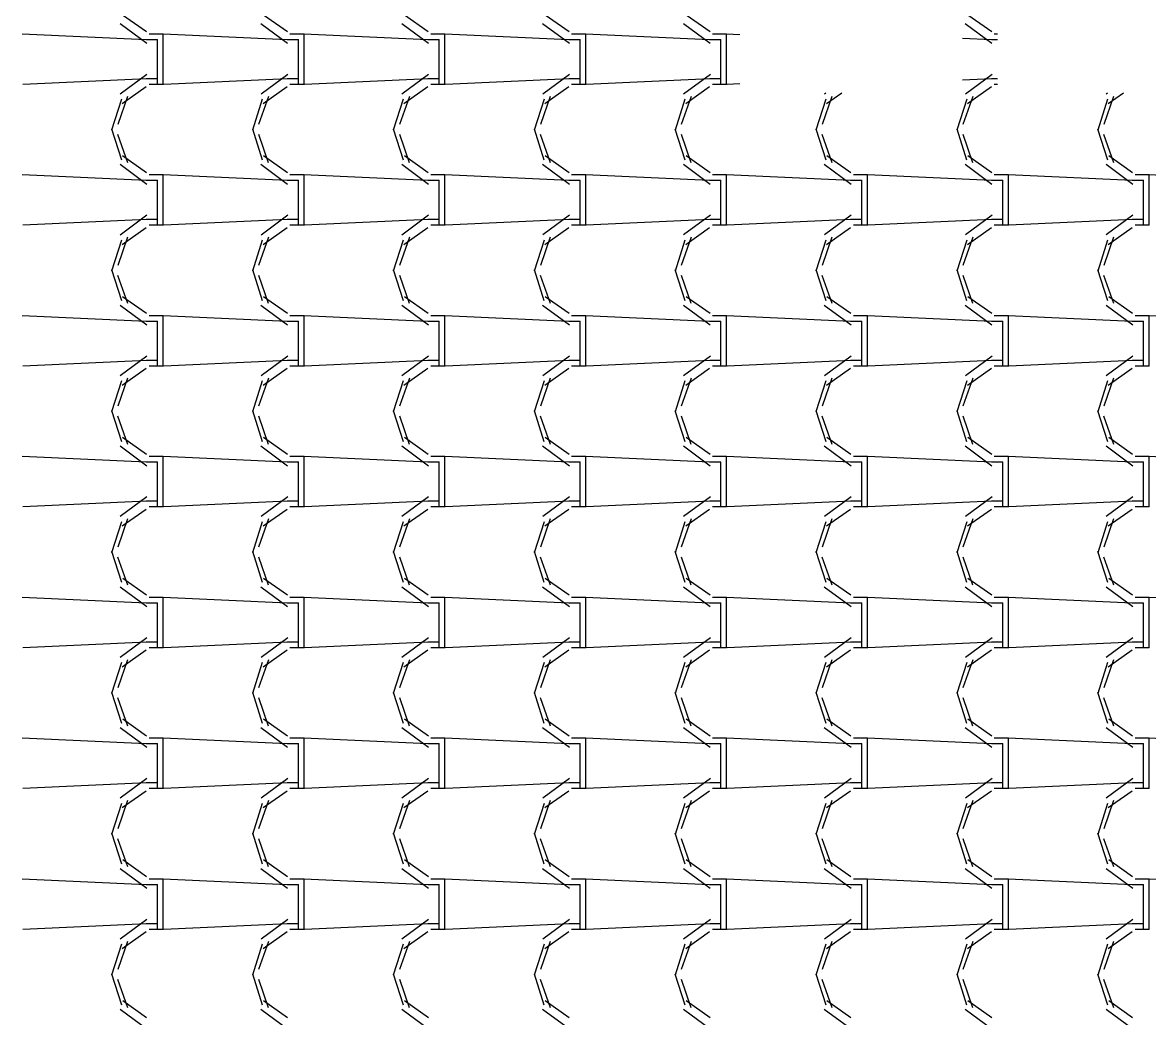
# Model space of a CAD drawing. Header units: millimetres. Extents: x -336 to -33, y -135 to 770.
# Drawn here: x -173.451 to -171.051, y 727.791 to 729.912 of the extents above; entities that cross this region are included whole.
import ezdxf

# ---------------------------------------------------------------- set-up
doc = ezdxf.new("R2010")
doc.units = ezdxf.units.MM
doc.header["$LTSCALE"] = 50
doc.header["$MEASUREMENT"] = 0
doc.layers.add('-HIDRO', color=8, linetype='CONTINUOUS')

msp = doc.modelspace()

# ---------------------------------------------------------------- linework, layer by layer
at = {"layer": '-HIDRO', "linetype": 'Continuous'}
for p, q in [((-173.238, 729.9291), (-173.187, 729.8931)), ((-172.938, 729.9291), (-172.887, 729.8931)), ((-172.638, 729.9291), (-172.587, 729.8931)), ((-172.338, 729.9291), (-172.287, 729.8931)), ((-172.038, 729.9291), (-171.987, 729.8931)), ((-171.438, 729.9291), (-171.387, 729.8931)), ((-173.2436, 729.9104), (-173.1866, 729.8684)), ((-172.9436, 729.9104), (-172.8866, 729.8684)), ((-172.6436, 729.9104), (-172.5866, 729.8684)), ((-172.3436, 729.9104), (-172.2866, 729.8684)), ((-172.0436, 729.9104), (-171.9866, 729.8684)), ((-171.4436, 729.9104), (-171.3866, 729.8684)), ((-173.1879, 729.8757), (-173.4519, 729.8877)), ((-173.1877, 729.8765), (-173.1637, 729.8765)), ((-173.1817, 729.8885), (-173.1517, 729.8885)), ((-173.1637, 729.7925), (-173.1637, 729.8765)), ((-172.8879, 729.8757), (-173.1519, 729.8877)), ((-173.1517, 729.7925), (-173.1517, 729.8885)), ((-172.8877, 729.8765), (-172.8637, 729.8765)), ((-172.8817, 729.8885), (-172.8517, 729.8885)), ((-172.8637, 729.7925), (-172.8637, 729.8765)), ((-172.5879, 729.8757), (-172.8519, 729.8877)), ((-172.8517, 729.7925), (-172.8517, 729.8885)), ((-172.5877, 729.8765), (-172.5637, 729.8765)), ((-172.5817, 729.8885), (-172.5517, 729.8885)), ((-172.5637, 729.7925), (-172.5637, 729.8765)), ((-172.2879, 729.8757), (-172.5519, 729.8877)), ((-172.5517, 729.7925), (-172.5517, 729.8885)), ((-172.2877, 729.8765), (-172.2637, 729.8765)), ((-172.2817, 729.8885), (-172.2517, 729.8885)), ((-172.2637, 729.7925), (-172.2637, 729.8765)), ((-171.9879, 729.8757), (-172.2519, 729.8877)), ((-172.2517, 729.7925), (-172.2517, 729.8885)), ((-171.9877, 729.8765), (-171.9637, 729.8765)), ((-171.9817, 729.8885), (-171.9517, 729.8885)), ((-171.9637, 729.7925), (-171.9637, 729.8765)), ((-171.9236, 729.8865), (-171.9519, 729.8877)), ((-171.9517, 729.7925), (-171.9517, 729.8885)), ((-171.3879, 729.8757), (-171.449, 729.8785)), ((-171.3877, 729.8765), (-171.3746, 729.8765)), ((-171.3817, 729.8885), (-171.3746, 729.8885)), ((-173.1863, 729.8018), (-173.2433, 729.7598)), ((-172.8863, 729.8018), (-172.9433, 729.7598)), ((-172.5863, 729.8018), (-172.6433, 729.7598)), ((-172.2863, 729.8018), (-172.3433, 729.7598)), ((-171.9863, 729.8019), (-172.0433, 729.7599)), ((-171.3863, 729.8019), (-171.4433, 729.7599)), ((-173.1866, 729.7925), (-173.4506, 729.7805)), ((-173.1878, 729.7752), (-173.2388, 729.7392)), ((-173.1637, 729.7925), (-173.1877, 729.7925)), ((-173.1517, 729.7805), (-173.1817, 729.7805)), ((-173.1637, 729.7805), (-173.1637, 729.7925)), ((-173.1517, 729.7805), (-173.1517, 729.7925)), ((-172.8866, 729.7925), (-173.1506, 729.7805)), ((-172.8878, 729.7752), (-172.9388, 729.7392)), ((-172.8637, 729.7925), (-172.8877, 729.7925)), ((-172.8517, 729.7805), (-172.8817, 729.7805)), ((-172.8637, 729.7805), (-172.8637, 729.7925)), ((-172.8517, 729.7805), (-172.8517, 729.7925)), ((-172.5866, 729.7925), (-172.8506, 729.7805)), ((-172.5878, 729.7752), (-172.6388, 729.7392)), ((-172.5637, 729.7925), (-172.5877, 729.7925)), ((-172.5517, 729.7805), (-172.5817, 729.7805)), ((-172.5637, 729.7805), (-172.5637, 729.7925)), ((-172.5517, 729.7805), (-172.5517, 729.7925)), ((-172.2866, 729.7925), (-172.5506, 729.7805)), ((-172.2878, 729.7752), (-172.3388, 729.7392)), ((-172.2637, 729.7925), (-172.2877, 729.7925)), ((-172.2517, 729.7805), (-172.2817, 729.7805)), ((-172.2637, 729.7805), (-172.2637, 729.7925)), ((-172.2517, 729.7805), (-172.2517, 729.7925)), ((-171.9866, 729.7925), (-172.2506, 729.7805)), ((-171.9878, 729.7752), (-172.0388, 729.7392)), ((-171.9637, 729.7925), (-171.9877, 729.7925)), ((-171.9517, 729.7805), (-171.9817, 729.7805)), ((-171.9637, 729.7805), (-171.9637, 729.7925)), ((-171.9517, 729.7805), (-171.9517, 729.7925)), ((-171.9236, 729.7817), (-171.9506, 729.7805)), ((-171.3866, 729.7925), (-171.449, 729.7896)), ((-171.3878, 729.7752), (-171.4388, 729.7392)), ((-171.3746, 729.7925), (-171.3877, 729.7925)), ((-171.3746, 729.7805), (-171.3817, 729.7805)), ((-173.2405, 729.7489), (-173.2615, 729.6829)), ((-173.2274, 729.7549), (-173.2484, 729.6949)), ((-172.9405, 729.7489), (-172.9615, 729.6829)), ((-172.9274, 729.7549), (-172.9484, 729.6949)), ((-172.6405, 729.7489), (-172.6615, 729.6829)), ((-172.6274, 729.7549), (-172.6484, 729.6949)), ((-172.3405, 729.7489), (-172.3615, 729.6829)), ((-172.3274, 729.7549), (-172.3484, 729.6949)), ((-172.0405, 729.7489), (-172.0615, 729.6829)), ((-172.0274, 729.7549), (-172.0484, 729.6949)), ((-171.7405, 729.7489), (-171.7615, 729.6829)), ((-171.7274, 729.7549), (-171.7484, 729.6949)), ((-171.7402, 729.7621), (-171.7433, 729.7599)), ((-171.7063, 729.7621), (-171.7388, 729.7392)), ((-171.4404, 729.7489), (-171.4614, 729.6829)), ((-171.4274, 729.7549), (-171.4484, 729.6949)), ((-171.1404, 729.7489), (-171.1614, 729.6829)), ((-171.1274, 729.7549), (-171.1484, 729.6949)), ((-171.1404, 729.762), (-171.1433, 729.7599)), ((-171.1065, 729.762), (-171.1388, 729.7392)), ((-173.2617, 729.6861), (-173.2407, 729.6201)), ((-173.2487, 729.6745), (-173.2277, 729.6145)), ((-172.9617, 729.6861), (-172.9407, 729.6201)), ((-172.9487, 729.6745), (-172.9277, 729.6145)), ((-172.6617, 729.6861), (-172.6407, 729.6201)), ((-172.6487, 729.6745), (-172.6277, 729.6145)), ((-172.3617, 729.6861), (-172.3407, 729.6201)), ((-172.3487, 729.6745), (-172.3277, 729.6145)), ((-172.0617, 729.6861), (-172.0407, 729.6201)), ((-172.0487, 729.6745), (-172.0277, 729.6145)), ((-171.7617, 729.6861), (-171.7407, 729.6201)), ((-171.7487, 729.6745), (-171.7277, 729.6145)), ((-171.4616, 729.6861), (-171.4406, 729.6201)), ((-171.4487, 729.6745), (-171.4277, 729.6145)), ((-171.1616, 729.6861), (-171.1406, 729.6201)), ((-171.1487, 729.6745), (-171.1277, 729.6145)), ((-173.238, 729.6291), (-173.187, 729.5931)), ((-172.938, 729.6291), (-172.887, 729.5931)), ((-172.638, 729.6291), (-172.587, 729.5931)), ((-172.338, 729.6291), (-172.287, 729.5931)), ((-172.038, 729.6291), (-171.987, 729.5931)), ((-171.738, 729.6291), (-171.687, 729.5931)), ((-171.438, 729.6291), (-171.387, 729.5931)), ((-171.138, 729.6291), (-171.087, 729.5931)), ((-173.2436, 729.6104), (-173.1866, 729.5684)), ((-172.9436, 729.6104), (-172.8866, 729.5684)), ((-172.6436, 729.6104), (-172.5866, 729.5684)), ((-172.3436, 729.6104), (-172.2866, 729.5684)), ((-172.0436, 729.6104), (-171.9866, 729.5684)), ((-171.7436, 729.6104), (-171.6866, 729.5684)), ((-171.4436, 729.6104), (-171.3866, 729.5684)), ((-171.1436, 729.6104), (-171.0866, 729.5684)), ((-173.1879, 729.5757), (-173.4519, 729.5877)), ((-173.1817, 729.5885), (-173.1517, 729.5885)), ((-172.8879, 729.5757), (-173.1519, 729.5877)), ((-173.1517, 729.4925), (-173.1517, 729.5885)), ((-172.8817, 729.5885), (-172.8517, 729.5885)), ((-172.5879, 729.5757), (-172.8519, 729.5877)), ((-172.8517, 729.4925), (-172.8517, 729.5885)), ((-172.5817, 729.5885), (-172.5517, 729.5885)), ((-172.2879, 729.5757), (-172.5519, 729.5877)), ((-172.5517, 729.4925), (-172.5517, 729.5885)), ((-172.2817, 729.5885), (-172.2517, 729.5885)), ((-171.9879, 729.5757), (-172.2519, 729.5877)), ((-172.2517, 729.4925), (-172.2517, 729.5885)), ((-171.9817, 729.5885), (-171.9517, 729.5885)), ((-171.6879, 729.5757), (-171.9519, 729.5877)), ((-171.9517, 729.4925), (-171.9517, 729.5885)), ((-171.6817, 729.5885), (-171.6517, 729.5885)), ((-171.3879, 729.5757), (-171.6519, 729.5877)), ((-171.6517, 729.4925), (-171.6517, 729.5885)), ((-171.3817, 729.5885), (-171.3517, 729.5885)), ((-171.0879, 729.5757), (-171.3519, 729.5877)), ((-171.3517, 729.4925), (-171.3517, 729.5885)), ((-171.0817, 729.5885), (-171.0517, 729.5885)), ((-170.7879, 729.5757), (-171.0519, 729.5877)), ((-171.0517, 729.4925), (-171.0517, 729.5885)), ((-173.1877, 729.5765), (-173.1637, 729.5765)), ((-173.1637, 729.4925), (-173.1637, 729.5765)), ((-172.8877, 729.5765), (-172.8637, 729.5765)), ((-172.8637, 729.4925), (-172.8637, 729.5765)), ((-172.5877, 729.5765), (-172.5637, 729.5765)), ((-172.5637, 729.4925), (-172.5637, 729.5765)), ((-172.2877, 729.5765), (-172.2637, 729.5765)), ((-172.2637, 729.4925), (-172.2637, 729.5765)), ((-171.9877, 729.5765), (-171.9637, 729.5765)), ((-171.9637, 729.4925), (-171.9637, 729.5765)), ((-171.6877, 729.5765), (-171.6637, 729.5765)), ((-171.6637, 729.4925), (-171.6637, 729.5765)), ((-171.3877, 729.5765), (-171.3637, 729.5765)), ((-171.3637, 729.4925), (-171.3637, 729.5765)), ((-171.0877, 729.5765), (-171.0637, 729.5765)), ((-171.0637, 729.4925), (-171.0637, 729.5765)), ((-173.1866, 729.4925), (-173.4506, 729.4805)), ((-173.1863, 729.5018), (-173.2433, 729.4598)), ((-173.1637, 729.4925), (-173.1877, 729.4925)), ((-173.1637, 729.4805), (-173.1637, 729.4925)), ((-173.1517, 729.4805), (-173.1517, 729.4925)), ((-172.8866, 729.4925), (-173.1506, 729.4805)), ((-172.8863, 729.5018), (-172.9433, 729.4598)), ((-172.8637, 729.4925), (-172.8877, 729.4925)), ((-172.8637, 729.4805), (-172.8637, 729.4925)), ((-172.8517, 729.4805), (-172.8517, 729.4925)), ((-172.5866, 729.4925), (-172.8506, 729.4805)), ((-172.5863, 729.5018), (-172.6433, 729.4598)), ((-172.5637, 729.4925), (-172.5877, 729.4925)), ((-172.5637, 729.4805), (-172.5637, 729.4925)), ((-172.5517, 729.4805), (-172.5517, 729.4925)), ((-172.2866, 729.4925), (-172.5506, 729.4805)), ((-172.2863, 729.5019), (-172.3433, 729.4599)), ((-172.2637, 729.4925), (-172.2877, 729.4925)), ((-172.2637, 729.4805), (-172.2637, 729.4925)), ((-172.2517, 729.4805), (-172.2517, 729.4925)), ((-171.9866, 729.4925), (-172.2506, 729.4805)), ((-171.9863, 729.5019), (-172.0433, 729.4599)), ((-171.9637, 729.4925), (-171.9877, 729.4925)), ((-171.9637, 729.4805), (-171.9637, 729.4925)), ((-171.9517, 729.4805), (-171.9517, 729.4925)), ((-171.6866, 729.4925), (-171.9506, 729.4805)), ((-171.6863, 729.5019), (-171.7433, 729.4599)), ((-171.6637, 729.4925), (-171.6877, 729.4925)), ((-171.6637, 729.4805), (-171.6637, 729.4925)), ((-171.6517, 729.4805), (-171.6517, 729.4925)), ((-171.3866, 729.4925), (-171.6506, 729.4805)), ((-171.3863, 729.5019), (-171.4433, 729.4599)), ((-171.3637, 729.4925), (-171.3877, 729.4925)), ((-171.3637, 729.4805), (-171.3637, 729.4925)), ((-171.3517, 729.4805), (-171.3517, 729.4925)), ((-171.0866, 729.4925), (-171.3506, 729.4805)), ((-171.0863, 729.5019), (-171.1433, 729.4599)), ((-171.0637, 729.4925), (-171.0877, 729.4925)), ((-171.0637, 729.4805), (-171.0637, 729.4925)), ((-171.0517, 729.4805), (-171.0517, 729.4925)), ((-173.1878, 729.4752), (-173.2388, 729.4392)), ((-173.1517, 729.4805), (-173.1817, 729.4805)), ((-172.8878, 729.4752), (-172.9388, 729.4392)), ((-172.8517, 729.4805), (-172.8817, 729.4805)), ((-172.5878, 729.4752), (-172.6388, 729.4392)), ((-172.5517, 729.4805), (-172.5817, 729.4805)), ((-172.2878, 729.4752), (-172.3388, 729.4392)), ((-172.2517, 729.4805), (-172.2817, 729.4805)), ((-171.9878, 729.4752), (-172.0388, 729.4392)), ((-171.9517, 729.4805), (-171.9817, 729.4805)), ((-171.6878, 729.4752), (-171.7388, 729.4392)), ((-171.6517, 729.4805), (-171.6817, 729.4805)), ((-171.3878, 729.4752), (-171.4388, 729.4392)), ((-171.3517, 729.4805), (-171.3817, 729.4805)), ((-171.0878, 729.4752), (-171.1388, 729.4392)), ((-171.0517, 729.4805), (-171.0817, 729.4805)), ((-173.2405, 729.4489), (-173.2615, 729.3829)), ((-173.2274, 729.4549), (-173.2484, 729.3949)), ((-172.9405, 729.4489), (-172.9615, 729.3829)), ((-172.9274, 729.4549), (-172.9484, 729.3949)), ((-172.6405, 729.4489), (-172.6615, 729.3829)), ((-172.6274, 729.4549), (-172.6484, 729.3949)), ((-172.3405, 729.4489), (-172.3615, 729.3829)), ((-172.3274, 729.4549), (-172.3484, 729.3949)), ((-172.0405, 729.4489), (-172.0615, 729.3829)), ((-172.0274, 729.4549), (-172.0484, 729.3949)), ((-171.7405, 729.4489), (-171.7615, 729.3829)), ((-171.7274, 729.4549), (-171.7484, 729.3949)), ((-171.4404, 729.4489), (-171.4614, 729.3829)), ((-171.4274, 729.4549), (-171.4484, 729.3949)), ((-171.1404, 729.4489), (-171.1614, 729.3829)), ((-171.1274, 729.4549), (-171.1484, 729.3949)), ((-173.2617, 729.3861), (-173.2407, 729.3201)), ((-172.9617, 729.3861), (-172.9407, 729.3201)), ((-172.6617, 729.3861), (-172.6407, 729.3201)), ((-172.3617, 729.3861), (-172.3407, 729.3201)), ((-172.0617, 729.3861), (-172.0407, 729.3201)), ((-171.7617, 729.3861), (-171.7407, 729.3201)), ((-171.4616, 729.3861), (-171.4406, 729.3201)), ((-171.1616, 729.3861), (-171.1406, 729.3201)), ((-173.2487, 729.3745), (-173.2277, 729.3145)), ((-172.9487, 729.3745), (-172.9277, 729.3145)), ((-172.6487, 729.3745), (-172.6277, 729.3145)), ((-172.3487, 729.3745), (-172.3277, 729.3145)), ((-172.0487, 729.3745), (-172.0277, 729.3145)), ((-171.7487, 729.3745), (-171.7277, 729.3145)), ((-171.4487, 729.3745), (-171.4277, 729.3145)), ((-171.1487, 729.3745), (-171.1277, 729.3145)), ((-173.238, 729.3291), (-173.187, 729.2931)), ((-172.938, 729.3291), (-172.887, 729.2931)), ((-172.638, 729.3291), (-172.587, 729.2931)), ((-172.338, 729.3291), (-172.287, 729.2931)), ((-172.038, 729.3291), (-171.987, 729.2931)), ((-171.738, 729.3291), (-171.687, 729.2931)), ((-171.438, 729.3291), (-171.387, 729.2931)), ((-171.138, 729.3291), (-171.087, 729.2931)), ((-173.2436, 729.3104), (-173.1866, 729.2684)), ((-172.9436, 729.3104), (-172.8866, 729.2684)), ((-172.6436, 729.3104), (-172.5866, 729.2684)), ((-172.3436, 729.3104), (-172.2866, 729.2684)), ((-172.0436, 729.3104), (-171.9866, 729.2684)), ((-171.7436, 729.3104), (-171.6866, 729.2684)), ((-171.4436, 729.3104), (-171.3866, 729.2684)), ((-171.1436, 729.3104), (-171.0866, 729.2684)), ((-173.1879, 729.2757), (-173.4519, 729.2877)), ((-173.1877, 729.2765), (-173.1637, 729.2765)), ((-173.1817, 729.2885), (-173.1517, 729.2885)), ((-173.1637, 729.1925), (-173.1637, 729.2765)), ((-172.8879, 729.2757), (-173.1519, 729.2877)), ((-173.1517, 729.1925), (-173.1517, 729.2885)), ((-172.8877, 729.2765), (-172.8637, 729.2765)), ((-172.8817, 729.2885), (-172.8517, 729.2885)), ((-172.8637, 729.1925), (-172.8637, 729.2765)), ((-172.5879, 729.2757), (-172.8519, 729.2877)), ((-172.8517, 729.1925), (-172.8517, 729.2885)), ((-172.5877, 729.2765), (-172.5637, 729.2765)), ((-172.5817, 729.2885), (-172.5517, 729.2885)), ((-172.5637, 729.1925), (-172.5637, 729.2765)), ((-172.2879, 729.2757), (-172.5519, 729.2877)), ((-172.5517, 729.1925), (-172.5517, 729.2885)), ((-172.2877, 729.2765), (-172.2637, 729.2765)), ((-172.2817, 729.2885), (-172.2517, 729.2885)), ((-172.2637, 729.1925), (-172.2637, 729.2765)), ((-171.9879, 729.2757), (-172.2519, 729.2877)), ((-172.2517, 729.1925), (-172.2517, 729.2885)), ((-171.9877, 729.2765), (-171.9637, 729.2765)), ((-171.9817, 729.2885), (-171.9517, 729.2885)), ((-171.9637, 729.1925), (-171.9637, 729.2765)), ((-171.6879, 729.2757), (-171.9519, 729.2877)), ((-171.9517, 729.1925), (-171.9517, 729.2885)), ((-171.6877, 729.2765), (-171.6637, 729.2765)), ((-171.6817, 729.2885), (-171.6517, 729.2885)), ((-171.6637, 729.1925), (-171.6637, 729.2765)), ((-171.3879, 729.2757), (-171.6519, 729.2877)), ((-171.6517, 729.1925), (-171.6517, 729.2885)), ((-171.3877, 729.2765), (-171.3637, 729.2765)), ((-171.3817, 729.2885), (-171.3517, 729.2885)), ((-171.3637, 729.1925), (-171.3637, 729.2765)), ((-171.0879, 729.2757), (-171.3519, 729.2877)), ((-171.3517, 729.1925), (-171.3517, 729.2885)), ((-171.0877, 729.2765), (-171.0637, 729.2765)), ((-171.0817, 729.2885), (-171.0517, 729.2885)), ((-171.0637, 729.1925), (-171.0637, 729.2765)), ((-170.7879, 729.2757), (-171.0519, 729.2877)), ((-171.0517, 729.1925), (-171.0517, 729.2885)), ((-173.1863, 729.2018), (-173.2433, 729.1598)), ((-172.8863, 729.2018), (-172.9433, 729.1598)), ((-172.5863, 729.2019), (-172.6433, 729.1599)), ((-172.2863, 729.2019), (-172.3433, 729.1599)), ((-171.9863, 729.2019), (-172.0433, 729.1599)), ((-171.6863, 729.2019), (-171.7433, 729.1599)), ((-171.3863, 729.2019), (-171.4433, 729.1599)), ((-171.0863, 729.2019), (-171.1433, 729.1599)), ((-173.1866, 729.1925), (-173.4506, 729.1805)), ((-173.1878, 729.1752), (-173.2388, 729.1392)), ((-173.1637, 729.1925), (-173.1877, 729.1925)), ((-173.1517, 729.1805), (-173.1817, 729.1805)), ((-173.1637, 729.1805), (-173.1637, 729.1925)), ((-173.1517, 729.1805), (-173.1517, 729.1925)), ((-172.8866, 729.1925), (-173.1506, 729.1805)), ((-172.8878, 729.1752), (-172.9388, 729.1392)), ((-172.8637, 729.1925), (-172.8877, 729.1925)), ((-172.8517, 729.1805), (-172.8817, 729.1805)), ((-172.8637, 729.1805), (-172.8637, 729.1925)), ((-172.8517, 729.1805), (-172.8517, 729.1925)), ((-172.5866, 729.1925), (-172.8506, 729.1805)), ((-172.5878, 729.1752), (-172.6388, 729.1392)), ((-172.5637, 729.1925), (-172.5877, 729.1925)), ((-172.5517, 729.1805), (-172.5817, 729.1805)), ((-172.5637, 729.1805), (-172.5637, 729.1925)), ((-172.5517, 729.1805), (-172.5517, 729.1925)), ((-172.2866, 729.1925), (-172.5506, 729.1805)), ((-172.2878, 729.1752), (-172.3388, 729.1392)), ((-172.2637, 729.1925), (-172.2877, 729.1925)), ((-172.2517, 729.1805), (-172.2817, 729.1805)), ((-172.2637, 729.1805), (-172.2637, 729.1925)), ((-172.2517, 729.1805), (-172.2517, 729.1925)), ((-171.9866, 729.1925), (-172.2506, 729.1805)), ((-171.9878, 729.1752), (-172.0388, 729.1392)), ((-171.9637, 729.1925), (-171.9877, 729.1925)), ((-171.9517, 729.1805), (-171.9817, 729.1805)), ((-171.9637, 729.1805), (-171.9637, 729.1925)), ((-171.9517, 729.1805), (-171.9517, 729.1925)), ((-171.6866, 729.1925), (-171.9506, 729.1805)), ((-171.6878, 729.1752), (-171.7388, 729.1392)), ((-171.6637, 729.1925), (-171.6877, 729.1925)), ((-171.6517, 729.1805), (-171.6817, 729.1805)), ((-171.6637, 729.1805), (-171.6637, 729.1925)), ((-171.6517, 729.1805), (-171.6517, 729.1925)), ((-171.3866, 729.1925), (-171.6506, 729.1805)), ((-171.3878, 729.1752), (-171.4388, 729.1392)), ((-171.3637, 729.1925), (-171.3877, 729.1925)), ((-171.3517, 729.1805), (-171.3817, 729.1805)), ((-171.3637, 729.1805), (-171.3637, 729.1925)), ((-171.3517, 729.1805), (-171.3517, 729.1925)), ((-171.0866, 729.1925), (-171.3506, 729.1805)), ((-171.0878, 729.1752), (-171.1388, 729.1392)), ((-171.0637, 729.1925), (-171.0877, 729.1925)), ((-171.0517, 729.1805), (-171.0817, 729.1805)), ((-171.0637, 729.1805), (-171.0637, 729.1925)), ((-171.0517, 729.1805), (-171.0517, 729.1925)), ((-173.2405, 729.1489), (-173.2615, 729.0829)), ((-173.2274, 729.1549), (-173.2484, 729.0949)), ((-172.9405, 729.1489), (-172.9615, 729.0829)), ((-172.9274, 729.1549), (-172.9484, 729.0949)), ((-172.6405, 729.1489), (-172.6615, 729.0829)), ((-172.6274, 729.1549), (-172.6484, 729.0949)), ((-172.3405, 729.1489), (-172.3615, 729.0829)), ((-172.3274, 729.1549), (-172.3484, 729.0949)), ((-172.0405, 729.1489), (-172.0615, 729.0829)), ((-172.0274, 729.1549), (-172.0484, 729.0949)), ((-171.7405, 729.1489), (-171.7615, 729.0829)), ((-171.7274, 729.1549), (-171.7484, 729.0949)), ((-171.4404, 729.1489), (-171.4614, 729.0829)), ((-171.4274, 729.1549), (-171.4484, 729.0949)), ((-171.1404, 729.1489), (-171.1614, 729.0829)), ((-171.1274, 729.1549), (-171.1484, 729.0949)), ((-173.2617, 729.0861), (-173.2407, 729.0201)), ((-173.2487, 729.0745), (-173.2277, 729.0145)), ((-172.9617, 729.0861), (-172.9407, 729.0201)), ((-172.9487, 729.0745), (-172.9277, 729.0145)), ((-172.6617, 729.0861), (-172.6407, 729.0201)), ((-172.6487, 729.0745), (-172.6277, 729.0145)), ((-172.3617, 729.0861), (-172.3407, 729.0201)), ((-172.3487, 729.0745), (-172.3277, 729.0145)), ((-172.0617, 729.0861), (-172.0407, 729.0201)), ((-172.0487, 729.0745), (-172.0277, 729.0145)), ((-171.7617, 729.0861), (-171.7407, 729.0201)), ((-171.7487, 729.0745), (-171.7277, 729.0145)), ((-171.4616, 729.0861), (-171.4406, 729.0201)), ((-171.4487, 729.0745), (-171.4277, 729.0145)), ((-171.1616, 729.0861), (-171.1406, 729.0201)), ((-171.1487, 729.0745), (-171.1277, 729.0145)), ((-173.238, 729.0291), (-173.187, 728.9931)), ((-172.938, 729.0291), (-172.887, 728.9931)), ((-172.638, 729.0291), (-172.587, 728.9931)), ((-172.338, 729.0291), (-172.287, 728.9931)), ((-172.038, 729.0291), (-171.987, 728.9931)), ((-171.738, 729.0291), (-171.687, 728.9931)), ((-171.438, 729.0291), (-171.387, 728.9931)), ((-171.138, 729.0291), (-171.087, 728.9931)), ((-173.2436, 729.0104), (-173.1866, 728.9684)), ((-172.9436, 729.0104), (-172.8866, 728.9684)), ((-172.6436, 729.0104), (-172.5866, 728.9684)), ((-172.3436, 729.0104), (-172.2866, 728.9684)), ((-172.0436, 729.0104), (-171.9866, 728.9684)), ((-171.7436, 729.0104), (-171.6866, 728.9684)), ((-171.4436, 729.0104), (-171.3866, 728.9684)), ((-171.1436, 729.0104), (-171.0866, 728.9684)), ((-173.1879, 728.9757), (-173.4519, 728.9877)), ((-173.1817, 728.9885), (-173.1517, 728.9885)), ((-172.8879, 728.9757), (-173.1519, 728.9877)), ((-173.1517, 728.8925), (-173.1517, 728.9885)), ((-172.8817, 728.9885), (-172.8517, 728.9885)), ((-172.5879, 728.9757), (-172.8519, 728.9877)), ((-172.8517, 728.8925), (-172.8517, 728.9885)), ((-172.5817, 728.9885), (-172.5517, 728.9885)), ((-172.2879, 728.9757), (-172.5519, 728.9877)), ((-172.5517, 728.8925), (-172.5517, 728.9885)), ((-172.2817, 728.9885), (-172.2517, 728.9885)), ((-171.9879, 728.9757), (-172.2519, 728.9877)), ((-172.2517, 728.8925), (-172.2517, 728.9885)), ((-171.9817, 728.9885), (-171.9517, 728.9885)), ((-171.6879, 728.9757), (-171.9519, 728.9877)), ((-171.9517, 728.8925), (-171.9517, 728.9885)), ((-171.6817, 728.9885), (-171.6517, 728.9885)), ((-171.3879, 728.9757), (-171.6519, 728.9877)), ((-171.6517, 728.8925), (-171.6517, 728.9885)), ((-171.3817, 728.9885), (-171.3517, 728.9885)), ((-171.0879, 728.9757), (-171.3519, 728.9877)), ((-171.3517, 728.8925), (-171.3517, 728.9885)), ((-171.0817, 728.9885), (-171.0517, 728.9885)), ((-170.7879, 728.9757), (-171.0519, 728.9877)), ((-171.0517, 728.8925), (-171.0517, 728.9885)), ((-173.1877, 728.9765), (-173.1637, 728.9765)), ((-173.1637, 728.8925), (-173.1637, 728.9765)), ((-172.8877, 728.9765), (-172.8637, 728.9765)), ((-172.8637, 728.8925), (-172.8637, 728.9765)), ((-172.5877, 728.9765), (-172.5637, 728.9765)), ((-172.5637, 728.8925), (-172.5637, 728.9765)), ((-172.2877, 728.9765), (-172.2637, 728.9765)), ((-172.2637, 728.8925), (-172.2637, 728.9765)), ((-171.9877, 728.9765), (-171.9637, 728.9765)), ((-171.9637, 728.8925), (-171.9637, 728.9765)), ((-171.6877, 728.9765), (-171.6637, 728.9765)), ((-171.6637, 728.8925), (-171.6637, 728.9765)), ((-171.3877, 728.9765), (-171.3637, 728.9765)), ((-171.3637, 728.8925), (-171.3637, 728.9765)), ((-171.0877, 728.9765), (-171.0637, 728.9765)), ((-171.0637, 728.8925), (-171.0637, 728.9765)), ((-173.1866, 728.8925), (-173.4506, 728.8805)), ((-173.1863, 728.9019), (-173.2433, 728.8599)), ((-173.1637, 728.8925), (-173.1877, 728.8925)), ((-173.1637, 728.8805), (-173.1637, 728.8925)), ((-173.1517, 728.8805), (-173.1517, 728.8925)), ((-172.8866, 728.8925), (-173.1506, 728.8805)), ((-172.8863, 728.9019), (-172.9433, 728.8599)), ((-172.8637, 728.8925), (-172.8877, 728.8925)), ((-172.8637, 728.8805), (-172.8637, 728.8925)), ((-172.8517, 728.8805), (-172.8517, 728.8925)), ((-172.5866, 728.8925), (-172.8506, 728.8805)), ((-172.5863, 728.9019), (-172.6433, 728.8599)), ((-172.5637, 728.8925), (-172.5877, 728.8925)), ((-172.5637, 728.8805), (-172.5637, 728.8925)), ((-172.5517, 728.8805), (-172.5517, 728.8925)), ((-172.2866, 728.8925), (-172.5506, 728.8805)), ((-172.2863, 728.9019), (-172.3433, 728.8599)), ((-172.2637, 728.8925), (-172.2877, 728.8925)), ((-172.2637, 728.8805), (-172.2637, 728.8925)), ((-172.2517, 728.8805), (-172.2517, 728.8925)), ((-171.9866, 728.8925), (-172.2506, 728.8805)), ((-171.9863, 728.9019), (-172.0433, 728.8599)), ((-171.9637, 728.8925), (-171.9877, 728.8925)), ((-171.9637, 728.8805), (-171.9637, 728.8925)), ((-171.9517, 728.8805), (-171.9517, 728.8925)), ((-171.6866, 728.8925), (-171.9506, 728.8805)), ((-171.6863, 728.9019), (-171.7433, 728.8599)), ((-171.6637, 728.8925), (-171.6877, 728.8925)), ((-171.6637, 728.8805), (-171.6637, 728.8925)), ((-171.6517, 728.8805), (-171.6517, 728.8925)), ((-171.3866, 728.8925), (-171.6506, 728.8805)), ((-171.3863, 728.9019), (-171.4433, 728.8599)), ((-171.3637, 728.8925), (-171.3877, 728.8925)), ((-171.3637, 728.8805), (-171.3637, 728.8925)), ((-171.3517, 728.8805), (-171.3517, 728.8925)), ((-171.0866, 728.8925), (-171.3506, 728.8805)), ((-171.0863, 728.9019), (-171.1433, 728.8599)), ((-171.0637, 728.8925), (-171.0877, 728.8925)), ((-171.0637, 728.8805), (-171.0637, 728.8925)), ((-171.0517, 728.8805), (-171.0517, 728.8925)), ((-173.1878, 728.8752), (-173.2388, 728.8392)), ((-173.1517, 728.8805), (-173.1817, 728.8805)), ((-172.8878, 728.8752), (-172.9388, 728.8392)), ((-172.8517, 728.8805), (-172.8817, 728.8805)), ((-172.5878, 728.8752), (-172.6388, 728.8392)), ((-172.5517, 728.8805), (-172.5817, 728.8805)), ((-172.2878, 728.8752), (-172.3388, 728.8392)), ((-172.2517, 728.8805), (-172.2817, 728.8805)), ((-171.9878, 728.8752), (-172.0388, 728.8392)), ((-171.9517, 728.8805), (-171.9817, 728.8805)), ((-171.6878, 728.8752), (-171.7388, 728.8392)), ((-171.6517, 728.8805), (-171.6817, 728.8805)), ((-171.3878, 728.8752), (-171.4388, 728.8392)), ((-171.3517, 728.8805), (-171.3817, 728.8805)), ((-171.0878, 728.8752), (-171.1388, 728.8392)), ((-171.0517, 728.8805), (-171.0817, 728.8805)), ((-173.2405, 728.8489), (-173.2615, 728.7829)), ((-173.2274, 728.8549), (-173.2484, 728.7949)), ((-172.9405, 728.8489), (-172.9615, 728.7829)), ((-172.9274, 728.8549), (-172.9484, 728.7949)), ((-172.6405, 728.8489), (-172.6615, 728.7829)), ((-172.6274, 728.8549), (-172.6484, 728.7949)), ((-172.3405, 728.8489), (-172.3615, 728.7829)), ((-172.3274, 728.8549), (-172.3484, 728.7949)), ((-172.0405, 728.8489), (-172.0615, 728.7829)), ((-172.0274, 728.8549), (-172.0484, 728.7949)), ((-171.7405, 728.8489), (-171.7615, 728.7829)), ((-171.7274, 728.8549), (-171.7484, 728.7949)), ((-171.4404, 728.8489), (-171.4614, 728.7829)), ((-171.4274, 728.8549), (-171.4484, 728.7949)), ((-171.1404, 728.8489), (-171.1614, 728.7829)), ((-171.1274, 728.8549), (-171.1484, 728.7949)), ((-173.2617, 728.7861), (-173.2407, 728.7201)), ((-172.9617, 728.7861), (-172.9407, 728.7201)), ((-172.6617, 728.7861), (-172.6407, 728.7201)), ((-172.3617, 728.7861), (-172.3407, 728.7201)), ((-172.0617, 728.7861), (-172.0407, 728.7201)), ((-171.7617, 728.7861), (-171.7407, 728.7201)), ((-171.4616, 728.7861), (-171.4406, 728.7201)), ((-171.1616, 728.7861), (-171.1406, 728.7201)), ((-173.2487, 728.7745), (-173.2277, 728.7145)), ((-172.9487, 728.7745), (-172.9277, 728.7145)), ((-172.6487, 728.7745), (-172.6277, 728.7145)), ((-172.3487, 728.7745), (-172.3277, 728.7145)), ((-172.0487, 728.7745), (-172.0277, 728.7145)), ((-171.7487, 728.7745), (-171.7277, 728.7145)), ((-171.4487, 728.7745), (-171.4277, 728.7145)), ((-171.1487, 728.7745), (-171.1277, 728.7145)), ((-173.2379, 728.7291), (-173.1869, 728.6931)), ((-172.938, 728.7291), (-172.887, 728.6931)), ((-172.638, 728.7291), (-172.587, 728.6931)), ((-172.338, 728.7291), (-172.287, 728.6931)), ((-172.038, 728.7291), (-171.987, 728.6931)), ((-171.738, 728.7291), (-171.687, 728.6931)), ((-171.438, 728.7291), (-171.387, 728.6931)), ((-171.138, 728.7291), (-171.087, 728.6931)), ((-173.2436, 728.7104), (-173.1866, 728.6684)), ((-172.9436, 728.7104), (-172.8866, 728.6684)), ((-172.6436, 728.7104), (-172.5866, 728.6684)), ((-172.3436, 728.7104), (-172.2866, 728.6684)), ((-172.0436, 728.7104), (-171.9866, 728.6684)), ((-171.7436, 728.7104), (-171.6866, 728.6684)), ((-171.4436, 728.7104), (-171.3866, 728.6684)), ((-171.1436, 728.7104), (-171.0866, 728.6684)), ((-173.1879, 728.6757), (-173.4519, 728.6877)), ((-173.1877, 728.6765), (-173.1637, 728.6765)), ((-173.1817, 728.6885), (-173.1517, 728.6885)), ((-173.1637, 728.5925), (-173.1637, 728.6765)), ((-172.8879, 728.6757), (-173.1519, 728.6877)), ((-173.1517, 728.5925), (-173.1517, 728.6885)), ((-172.8877, 728.6765), (-172.8637, 728.6765)), ((-172.8817, 728.6885), (-172.8517, 728.6885)), ((-172.8637, 728.5925), (-172.8637, 728.6765)), ((-172.5879, 728.6757), (-172.8519, 728.6877)), ((-172.8517, 728.5925), (-172.8517, 728.6885)), ((-172.5877, 728.6765), (-172.5637, 728.6765)), ((-172.5817, 728.6885), (-172.5517, 728.6885)), ((-172.5637, 728.5925), (-172.5637, 728.6765)), ((-172.2879, 728.6757), (-172.5519, 728.6877)), ((-172.5517, 728.5925), (-172.5517, 728.6885)), ((-172.2877, 728.6765), (-172.2637, 728.6765)), ((-172.2817, 728.6885), (-172.2517, 728.6885)), ((-172.2637, 728.5925), (-172.2637, 728.6765)), ((-171.9879, 728.6757), (-172.2519, 728.6877)), ((-172.2517, 728.5925), (-172.2517, 728.6885)), ((-171.9877, 728.6765), (-171.9637, 728.6765)), ((-171.9817, 728.6885), (-171.9517, 728.6885)), ((-171.9637, 728.5925), (-171.9637, 728.6765)), ((-171.6879, 728.6757), (-171.9519, 728.6877)), ((-171.9517, 728.5925), (-171.9517, 728.6885)), ((-171.6877, 728.6765), (-171.6637, 728.6765)), ((-171.6817, 728.6885), (-171.6517, 728.6885)), ((-171.6637, 728.5925), (-171.6637, 728.6765)), ((-171.3879, 728.6757), (-171.6519, 728.6877)), ((-171.6517, 728.5925), (-171.6517, 728.6885)), ((-171.3877, 728.6765), (-171.3637, 728.6765)), ((-171.3817, 728.6885), (-171.3517, 728.6885)), ((-171.3637, 728.5925), (-171.3637, 728.6765)), ((-171.0879, 728.6757), (-171.3519, 728.6877)), ((-171.3517, 728.5925), (-171.3517, 728.6885)), ((-171.0877, 728.6765), (-171.0637, 728.6765)), ((-171.0817, 728.6885), (-171.0517, 728.6885)), ((-171.0637, 728.5925), (-171.0637, 728.6765)), ((-170.7879, 728.6757), (-171.0519, 728.6877)), ((-171.0517, 728.5925), (-171.0517, 728.6885)), ((-173.1863, 728.6019), (-173.2433, 728.5599)), ((-172.8863, 728.6019), (-172.9433, 728.5599)), ((-172.5863, 728.6019), (-172.6433, 728.5599)), ((-172.2863, 728.6019), (-172.3433, 728.5599)), ((-171.9863, 728.6019), (-172.0433, 728.5599)), ((-171.6863, 728.6019), (-171.7433, 728.5599)), ((-171.3863, 728.6019), (-171.4433, 728.5599)), ((-171.0863, 728.6019), (-171.1433, 728.5599)), ((-173.1866, 728.5925), (-173.4506, 728.5805)), ((-173.1878, 728.5752), (-173.2388, 728.5392)), ((-173.1637, 728.5925), (-173.1877, 728.5925)), ((-173.1517, 728.5805), (-173.1817, 728.5805)), ((-173.1637, 728.5805), (-173.1637, 728.5925)), ((-173.1517, 728.5805), (-173.1517, 728.5925)), ((-172.8866, 728.5925), (-173.1506, 728.5805)), ((-172.8878, 728.5752), (-172.9388, 728.5392)), ((-172.8637, 728.5925), (-172.8877, 728.5925)), ((-172.8517, 728.5805), (-172.8817, 728.5805)), ((-172.8637, 728.5805), (-172.8637, 728.5925)), ((-172.8517, 728.5805), (-172.8517, 728.5925)), ((-172.5866, 728.5925), (-172.8506, 728.5805)), ((-172.5878, 728.5752), (-172.6388, 728.5392)), ((-172.5637, 728.5925), (-172.5877, 728.5925)), ((-172.5517, 728.5805), (-172.5817, 728.5805)), ((-172.5637, 728.5805), (-172.5637, 728.5925)), ((-172.5517, 728.5805), (-172.5517, 728.5925)), ((-172.2866, 728.5925), (-172.5506, 728.5805)), ((-172.2878, 728.5752), (-172.3388, 728.5392)), ((-172.2637, 728.5925), (-172.2877, 728.5925)), ((-172.2517, 728.5805), (-172.2817, 728.5805)), ((-172.2637, 728.5805), (-172.2637, 728.5925)), ((-172.2517, 728.5805), (-172.2517, 728.5925)), ((-171.9866, 728.5925), (-172.2506, 728.5805)), ((-171.9878, 728.5752), (-172.0388, 728.5392)), ((-171.9637, 728.5925), (-171.9877, 728.5925)), ((-171.9517, 728.5805), (-171.9817, 728.5805)), ((-171.9637, 728.5805), (-171.9637, 728.5925)), ((-171.9517, 728.5805), (-171.9517, 728.5925)), ((-171.6866, 728.5925), (-171.9506, 728.5805)), ((-171.6878, 728.5752), (-171.7388, 728.5392)), ((-171.6637, 728.5925), (-171.6877, 728.5925)), ((-171.6517, 728.5805), (-171.6817, 728.5805)), ((-171.6637, 728.5805), (-171.6637, 728.5925)), ((-171.6517, 728.5805), (-171.6517, 728.5925)), ((-171.3866, 728.5925), (-171.6506, 728.5805)), ((-171.3878, 728.5752), (-171.4388, 728.5392)), ((-171.3637, 728.5925), (-171.3877, 728.5925)), ((-171.3517, 728.5805), (-171.3817, 728.5805)), ((-171.3637, 728.5805), (-171.3637, 728.5925)), ((-171.3517, 728.5805), (-171.3517, 728.5925)), ((-171.0866, 728.5925), (-171.3506, 728.5805)), ((-171.0878, 728.5752), (-171.1388, 728.5392)), ((-171.0637, 728.5925), (-171.0877, 728.5925)), ((-171.0517, 728.5805), (-171.0817, 728.5805)), ((-171.0637, 728.5805), (-171.0637, 728.5925)), ((-171.0517, 728.5805), (-171.0517, 728.5925)), ((-173.2405, 728.5489), (-173.2615, 728.4829)), ((-173.2274, 728.5549), (-173.2484, 728.4949)), ((-172.9405, 728.5489), (-172.9615, 728.4829)), ((-172.9274, 728.5549), (-172.9484, 728.4949)), ((-172.6405, 728.5489), (-172.6615, 728.4829)), ((-172.6274, 728.5549), (-172.6484, 728.4949)), ((-172.3405, 728.5489), (-172.3615, 728.4829)), ((-172.3274, 728.5549), (-172.3484, 728.4949)), ((-172.0405, 728.5489), (-172.0615, 728.4829)), ((-172.0274, 728.5549), (-172.0484, 728.4949)), ((-171.7405, 728.5489), (-171.7615, 728.4829)), ((-171.7274, 728.5549), (-171.7484, 728.4949)), ((-171.4404, 728.5489), (-171.4614, 728.4829)), ((-171.4274, 728.5549), (-171.4484, 728.4949)), ((-171.1404, 728.5489), (-171.1614, 728.4829)), ((-171.1274, 728.5549), (-171.1484, 728.4949)), ((-173.2617, 728.4861), (-173.2407, 728.4201)), ((-173.2487, 728.4745), (-173.2277, 728.4145)), ((-172.9617, 728.4861), (-172.9407, 728.4201)), ((-172.9487, 728.4745), (-172.9277, 728.4145)), ((-172.6617, 728.4861), (-172.6407, 728.4201)), ((-172.6487, 728.4745), (-172.6277, 728.4145)), ((-172.3617, 728.4861), (-172.3407, 728.4201)), ((-172.3487, 728.4745), (-172.3277, 728.4145)), ((-172.0617, 728.4861), (-172.0407, 728.4201)), ((-172.0487, 728.4745), (-172.0277, 728.4145)), ((-171.7617, 728.4861), (-171.7407, 728.4201)), ((-171.7487, 728.4745), (-171.7277, 728.4145)), ((-171.4616, 728.4861), (-171.4406, 728.4201)), ((-171.4487, 728.4745), (-171.4277, 728.4145)), ((-171.1616, 728.4861), (-171.1406, 728.4201)), ((-171.1487, 728.4745), (-171.1277, 728.4145)), ((-173.2379, 728.4291), (-173.1869, 728.3931)), ((-172.9379, 728.4291), (-172.8869, 728.3931)), ((-172.6379, 728.4291), (-172.5869, 728.3931)), ((-172.338, 728.4291), (-172.287, 728.3931)), ((-172.038, 728.4291), (-171.987, 728.3931)), ((-171.738, 728.4291), (-171.687, 728.3931)), ((-171.438, 728.4291), (-171.387, 728.3931)), ((-171.138, 728.4291), (-171.087, 728.3931)), ((-173.2436, 728.4104), (-173.1866, 728.3684)), ((-172.9436, 728.4104), (-172.8866, 728.3684)), ((-172.6436, 728.4104), (-172.5866, 728.3684)), ((-172.3436, 728.4104), (-172.2866, 728.3684)), ((-172.0436, 728.4104), (-171.9866, 728.3684)), ((-171.7436, 728.4104), (-171.6866, 728.3684)), ((-171.4436, 728.4104), (-171.3866, 728.3684)), ((-171.1436, 728.4104), (-171.0866, 728.3684)), ((-173.1879, 728.3757), (-173.4519, 728.3877)), ((-173.1817, 728.3885), (-173.1517, 728.3885)), ((-172.8879, 728.3757), (-173.1519, 728.3877)), ((-173.1517, 728.2925), (-173.1517, 728.3885)), ((-172.8817, 728.3885), (-172.8517, 728.3885)), ((-172.5879, 728.3757), (-172.8519, 728.3877)), ((-172.8517, 728.2925), (-172.8517, 728.3885)), ((-172.5817, 728.3885), (-172.5517, 728.3885)), ((-172.2879, 728.3757), (-172.5519, 728.3877)), ((-172.5517, 728.2925), (-172.5517, 728.3885)), ((-172.2817, 728.3885), (-172.2517, 728.3885)), ((-171.9879, 728.3757), (-172.2519, 728.3877)), ((-172.2517, 728.2925), (-172.2517, 728.3885)), ((-171.9817, 728.3885), (-171.9517, 728.3885)), ((-171.6879, 728.3757), (-171.9519, 728.3877)), ((-171.9517, 728.2925), (-171.9517, 728.3885)), ((-171.6817, 728.3885), (-171.6517, 728.3885)), ((-171.3879, 728.3757), (-171.6519, 728.3877)), ((-171.6517, 728.2925), (-171.6517, 728.3885)), ((-171.3817, 728.3885), (-171.3517, 728.3885)), ((-171.0879, 728.3757), (-171.3519, 728.3877)), ((-171.3517, 728.2925), (-171.3517, 728.3885)), ((-171.0817, 728.3885), (-171.0517, 728.3885)), ((-170.7879, 728.3757), (-171.0519, 728.3877)), ((-171.0517, 728.2925), (-171.0517, 728.3885)), ((-173.1877, 728.3765), (-173.1637, 728.3765)), ((-173.1637, 728.2925), (-173.1637, 728.3765)), ((-172.8877, 728.3765), (-172.8637, 728.3765)), ((-172.8637, 728.2925), (-172.8637, 728.3765)), ((-172.5877, 728.3765), (-172.5637, 728.3765)), ((-172.5637, 728.2925), (-172.5637, 728.3765)), ((-172.2877, 728.3765), (-172.2637, 728.3765)), ((-172.2637, 728.2925), (-172.2637, 728.3765)), ((-171.9877, 728.3765), (-171.9637, 728.3765)), ((-171.9637, 728.2925), (-171.9637, 728.3765)), ((-171.6877, 728.3765), (-171.6637, 728.3765)), ((-171.6637, 728.2925), (-171.6637, 728.3765)), ((-171.3877, 728.3765), (-171.3637, 728.3765)), ((-171.3637, 728.2925), (-171.3637, 728.3765)), ((-171.0877, 728.3765), (-171.0637, 728.3765)), ((-171.0637, 728.2925), (-171.0637, 728.3765)), ((-173.1866, 728.2925), (-173.4506, 728.2805)), ((-173.1863, 728.3019), (-173.2433, 728.2599)), ((-173.1637, 728.2925), (-173.1877, 728.2925)), ((-173.1637, 728.2805), (-173.1637, 728.2925)), ((-173.1517, 728.2805), (-173.1517, 728.2925)), ((-172.8866, 728.2925), (-173.1506, 728.2805)), ((-172.8863, 728.3019), (-172.9433, 728.2599)), ((-172.8637, 728.2925), (-172.8877, 728.2925)), ((-172.8637, 728.2805), (-172.8637, 728.2925)), ((-172.8517, 728.2805), (-172.8517, 728.2925)), ((-172.5866, 728.2925), (-172.8506, 728.2805)), ((-172.5863, 728.3019), (-172.6433, 728.2599)), ((-172.5637, 728.2925), (-172.5877, 728.2925)), ((-172.5637, 728.2805), (-172.5637, 728.2925)), ((-172.5517, 728.2805), (-172.5517, 728.2925)), ((-172.2866, 728.2925), (-172.5506, 728.2805)), ((-172.2863, 728.3019), (-172.3433, 728.2599)), ((-172.2637, 728.2925), (-172.2877, 728.2925)), ((-172.2637, 728.2805), (-172.2637, 728.2925)), ((-172.2517, 728.2805), (-172.2517, 728.2925)), ((-171.9866, 728.2925), (-172.2506, 728.2805)), ((-171.9863, 728.3019), (-172.0433, 728.2599)), ((-171.9637, 728.2925), (-171.9877, 728.2925)), ((-171.9637, 728.2805), (-171.9637, 728.2925)), ((-171.9517, 728.2805), (-171.9517, 728.2925)), ((-171.6866, 728.2925), (-171.9506, 728.2805)), ((-171.6863, 728.3019), (-171.7433, 728.2599)), ((-171.6637, 728.2925), (-171.6877, 728.2925)), ((-171.6637, 728.2805), (-171.6637, 728.2925)), ((-171.6517, 728.2805), (-171.6517, 728.2925)), ((-171.3866, 728.2925), (-171.6506, 728.2805)), ((-171.3863, 728.3019), (-171.4433, 728.2599)), ((-171.3637, 728.2925), (-171.3877, 728.2925)), ((-171.3637, 728.2805), (-171.3637, 728.2925)), ((-171.3517, 728.2805), (-171.3517, 728.2925)), ((-171.0866, 728.2925), (-171.3506, 728.2805)), ((-171.0863, 728.3019), (-171.1433, 728.2599)), ((-171.0637, 728.2925), (-171.0877, 728.2925)), ((-171.0637, 728.2805), (-171.0637, 728.2925)), ((-171.0517, 728.2805), (-171.0517, 728.2925)), ((-173.1878, 728.2752), (-173.2388, 728.2392)), ((-173.1517, 728.2805), (-173.1817, 728.2805)), ((-172.8878, 728.2752), (-172.9388, 728.2392)), ((-172.8517, 728.2805), (-172.8817, 728.2805)), ((-172.5878, 728.2752), (-172.6388, 728.2392)), ((-172.5517, 728.2805), (-172.5817, 728.2805)), ((-172.2878, 728.2752), (-172.3388, 728.2392)), ((-172.2517, 728.2805), (-172.2817, 728.2805)), ((-171.9878, 728.2752), (-172.0388, 728.2392)), ((-171.9517, 728.2805), (-171.9817, 728.2805)), ((-171.6878, 728.2752), (-171.7388, 728.2392)), ((-171.6517, 728.2805), (-171.6817, 728.2805)), ((-171.3878, 728.2752), (-171.4388, 728.2392)), ((-171.3517, 728.2805), (-171.3817, 728.2805)), ((-171.0878, 728.2752), (-171.1388, 728.2392)), ((-171.0517, 728.2805), (-171.0817, 728.2805)), ((-173.2405, 728.2489), (-173.2615, 728.1829)), ((-173.2274, 728.2549), (-173.2484, 728.1949)), ((-172.9405, 728.2489), (-172.9615, 728.1829)), ((-172.9274, 728.2549), (-172.9484, 728.1949)), ((-172.6405, 728.2489), (-172.6615, 728.1829)), ((-172.6274, 728.2549), (-172.6484, 728.1949)), ((-172.3405, 728.2489), (-172.3615, 728.1829)), ((-172.3274, 728.2549), (-172.3484, 728.1949)), ((-172.0405, 728.2489), (-172.0615, 728.1829)), ((-172.0274, 728.2549), (-172.0484, 728.1949)), ((-171.7405, 728.2489), (-171.7615, 728.1829)), ((-171.7274, 728.2549), (-171.7484, 728.1949)), ((-171.4404, 728.2489), (-171.4614, 728.1829)), ((-171.4274, 728.2549), (-171.4484, 728.1949)), ((-171.1404, 728.2489), (-171.1614, 728.1829)), ((-171.1274, 728.2549), (-171.1484, 728.1949)), ((-173.2617, 728.1861), (-173.2407, 728.1201)), ((-172.9617, 728.1861), (-172.9407, 728.1201)), ((-172.6617, 728.1861), (-172.6407, 728.1201)), ((-172.3617, 728.1861), (-172.3407, 728.1201)), ((-172.0617, 728.1861), (-172.0407, 728.1201)), ((-171.7617, 728.1861), (-171.7407, 728.1201)), ((-171.4616, 728.1861), (-171.4406, 728.1201)), ((-171.1616, 728.1861), (-171.1406, 728.1201)), ((-173.2487, 728.1745), (-173.2277, 728.1145)), ((-172.9487, 728.1745), (-172.9277, 728.1145)), ((-172.6487, 728.1745), (-172.6277, 728.1145)), ((-172.3487, 728.1745), (-172.3277, 728.1145)), ((-172.0487, 728.1745), (-172.0277, 728.1145)), ((-171.7487, 728.1745), (-171.7277, 728.1145)), ((-171.4487, 728.1745), (-171.4277, 728.1145)), ((-171.1487, 728.1745), (-171.1277, 728.1145)), ((-173.2379, 728.1291), (-173.1869, 728.0931)), ((-172.9379, 728.1291), (-172.8869, 728.0931)), ((-172.6379, 728.1291), (-172.5869, 728.0931)), ((-172.3379, 728.1291), (-172.2869, 728.0931)), ((-172.038, 728.1291), (-171.987, 728.0931)), ((-171.738, 728.1291), (-171.687, 728.0931)), ((-171.438, 728.1291), (-171.387, 728.0931)), ((-171.138, 728.1291), (-171.087, 728.0931)), ((-173.2436, 728.1104), (-173.1866, 728.0684)), ((-172.9436, 728.1104), (-172.8866, 728.0684)), ((-172.6436, 728.1104), (-172.5866, 728.0684)), ((-172.3436, 728.1104), (-172.2866, 728.0684)), ((-172.0436, 728.1104), (-171.9866, 728.0684)), ((-171.7436, 728.1104), (-171.6866, 728.0684)), ((-171.4436, 728.1104), (-171.3866, 728.0684)), ((-171.1436, 728.1104), (-171.0866, 728.0684)), ((-173.1879, 728.0757), (-173.4519, 728.0877)), ((-173.1877, 728.0765), (-173.1637, 728.0765)), ((-173.1817, 728.0885), (-173.1517, 728.0885)), ((-173.1637, 727.9925), (-173.1637, 728.0765)), ((-172.8879, 728.0757), (-173.1519, 728.0877)), ((-173.1517, 727.9925), (-173.1517, 728.0885)), ((-172.8877, 728.0765), (-172.8637, 728.0765)), ((-172.8817, 728.0885), (-172.8517, 728.0885)), ((-172.8637, 727.9925), (-172.8637, 728.0765)), ((-172.5879, 728.0757), (-172.8519, 728.0877)), ((-172.8517, 727.9925), (-172.8517, 728.0885)), ((-172.5877, 728.0765), (-172.5637, 728.0765)), ((-172.5817, 728.0885), (-172.5517, 728.0885)), ((-172.5637, 727.9925), (-172.5637, 728.0765)), ((-172.2879, 728.0757), (-172.5519, 728.0877)), ((-172.5517, 727.9925), (-172.5517, 728.0885)), ((-172.2877, 728.0765), (-172.2637, 728.0765)), ((-172.2817, 728.0885), (-172.2517, 728.0885)), ((-172.2637, 727.9925), (-172.2637, 728.0765)), ((-171.9879, 728.0757), (-172.2519, 728.0877)), ((-172.2517, 727.9925), (-172.2517, 728.0885)), ((-171.9877, 728.0765), (-171.9637, 728.0765)), ((-171.9817, 728.0885), (-171.9517, 728.0885)), ((-171.9637, 727.9925), (-171.9637, 728.0765)), ((-171.6879, 728.0757), (-171.9519, 728.0877)), ((-171.9517, 727.9925), (-171.9517, 728.0885)), ((-171.6877, 728.0765), (-171.6637, 728.0765)), ((-171.6817, 728.0885), (-171.6517, 728.0885)), ((-171.6637, 727.9925), (-171.6637, 728.0765)), ((-171.3879, 728.0757), (-171.6519, 728.0877)), ((-171.6517, 727.9925), (-171.6517, 728.0885)), ((-171.3877, 728.0765), (-171.3637, 728.0765)), ((-171.3817, 728.0885), (-171.3517, 728.0885)), ((-171.3637, 727.9925), (-171.3637, 728.0765)), ((-171.0879, 728.0757), (-171.3519, 728.0877)), ((-171.3517, 727.9925), (-171.3517, 728.0885)), ((-171.0877, 728.0765), (-171.0637, 728.0765)), ((-171.0817, 728.0885), (-171.0517, 728.0885)), ((-171.0637, 727.9925), (-171.0637, 728.0765)), ((-170.7879, 728.0757), (-171.0519, 728.0877)), ((-171.0517, 727.9925), (-171.0517, 728.0885)), ((-173.1863, 728.0019), (-173.2433, 727.9599)), ((-172.8863, 728.0019), (-172.9433, 727.9599)), ((-172.5863, 728.0019), (-172.6433, 727.9599)), ((-172.2863, 728.0019), (-172.3433, 727.9599)), ((-171.9863, 728.0019), (-172.0433, 727.9599)), ((-171.6863, 728.0019), (-171.7433, 727.9599)), ((-171.3863, 728.0019), (-171.4433, 727.9599)), ((-171.0863, 728.0019), (-171.1433, 727.9599)), ((-173.1866, 727.9925), (-173.4506, 727.9805)), ((-173.1878, 727.9752), (-173.2388, 727.9392)), ((-173.1637, 727.9925), (-173.1877, 727.9925)), ((-173.1517, 727.9805), (-173.1817, 727.9805)), ((-173.1637, 727.9805), (-173.1637, 727.9925)), ((-173.1517, 727.9805), (-173.1517, 727.9925)), ((-172.8866, 727.9925), (-173.1506, 727.9805)), ((-172.8878, 727.9752), (-172.9388, 727.9392)), ((-172.8637, 727.9925), (-172.8877, 727.9925)), ((-172.8517, 727.9805), (-172.8817, 727.9805)), ((-172.8637, 727.9805), (-172.8637, 727.9925)), ((-172.8517, 727.9805), (-172.8517, 727.9925)), ((-172.5866, 727.9925), (-172.8506, 727.9805)), ((-172.5878, 727.9752), (-172.6388, 727.9392)), ((-172.5637, 727.9925), (-172.5877, 727.9925)), ((-172.5517, 727.9805), (-172.5817, 727.9805)), ((-172.5637, 727.9805), (-172.5637, 727.9925)), ((-172.5517, 727.9805), (-172.5517, 727.9925)), ((-172.2866, 727.9925), (-172.5506, 727.9805)), ((-172.2878, 727.9752), (-172.3388, 727.9392)), ((-172.2637, 727.9925), (-172.2877, 727.9925)), ((-172.2517, 727.9805), (-172.2817, 727.9805)), ((-172.2637, 727.9805), (-172.2637, 727.9925)), ((-172.2517, 727.9805), (-172.2517, 727.9925)), ((-171.9866, 727.9925), (-172.2506, 727.9805)), ((-171.9878, 727.9752), (-172.0388, 727.9392)), ((-171.9637, 727.9925), (-171.9877, 727.9925)), ((-171.9517, 727.9805), (-171.9817, 727.9805)), ((-171.9637, 727.9805), (-171.9637, 727.9925)), ((-171.9517, 727.9805), (-171.9517, 727.9925)), ((-171.6866, 727.9925), (-171.9506, 727.9805)), ((-171.6878, 727.9752), (-171.7388, 727.9392)), ((-171.6637, 727.9925), (-171.6877, 727.9925)), ((-171.6517, 727.9805), (-171.6817, 727.9805)), ((-171.6637, 727.9805), (-171.6637, 727.9925)), ((-171.6517, 727.9805), (-171.6517, 727.9925)), ((-171.3866, 727.9925), (-171.6506, 727.9805)), ((-171.3878, 727.9752), (-171.4388, 727.9392)), ((-171.3637, 727.9925), (-171.3877, 727.9925)), ((-171.3517, 727.9805), (-171.3817, 727.9805)), ((-171.3637, 727.9805), (-171.3637, 727.9925)), ((-171.3517, 727.9805), (-171.3517, 727.9925)), ((-171.0866, 727.9925), (-171.3506, 727.9805)), ((-171.0878, 727.9752), (-171.1388, 727.9392)), ((-171.0637, 727.9925), (-171.0877, 727.9925)), ((-171.0517, 727.9805), (-171.0817, 727.9805)), ((-171.0637, 727.9805), (-171.0637, 727.9925)), ((-171.0517, 727.9805), (-171.0517, 727.9925)), ((-173.2405, 727.9489), (-173.2615, 727.8829)), ((-173.2274, 727.9549), (-173.2484, 727.8949)), ((-172.9405, 727.9489), (-172.9615, 727.8829)), ((-172.9274, 727.9549), (-172.9484, 727.8949)), ((-172.6405, 727.9489), (-172.6615, 727.8829)), ((-172.6274, 727.9549), (-172.6484, 727.8949)), ((-172.3405, 727.9489), (-172.3615, 727.8829)), ((-172.3274, 727.9549), (-172.3484, 727.8949)), ((-172.0405, 727.9489), (-172.0615, 727.8829)), ((-172.0274, 727.9549), (-172.0484, 727.8949)), ((-171.7405, 727.9489), (-171.7615, 727.8829)), ((-171.7274, 727.9549), (-171.7484, 727.8949)), ((-171.4404, 727.9489), (-171.4614, 727.8829)), ((-171.4274, 727.9549), (-171.4484, 727.8949)), ((-171.1404, 727.9489), (-171.1614, 727.8829)), ((-171.1274, 727.9549), (-171.1484, 727.8949)), ((-173.2617, 727.8861), (-173.2407, 727.8201)), ((-173.2487, 727.8745), (-173.2277, 727.8145)), ((-172.9617, 727.8861), (-172.9407, 727.8201)), ((-172.9487, 727.8745), (-172.9277, 727.8145)), ((-172.6617, 727.8861), (-172.6407, 727.8201)), ((-172.6487, 727.8745), (-172.6277, 727.8145)), ((-172.3617, 727.8861), (-172.3407, 727.8201)), ((-172.3487, 727.8745), (-172.3277, 727.8145)), ((-172.0617, 727.8861), (-172.0407, 727.8201)), ((-172.0487, 727.8745), (-172.0277, 727.8145)), ((-171.7617, 727.8861), (-171.7407, 727.8201)), ((-171.7487, 727.8745), (-171.7277, 727.8145)), ((-171.4616, 727.8861), (-171.4406, 727.8201)), ((-171.4487, 727.8745), (-171.4277, 727.8145)), ((-171.1616, 727.8861), (-171.1406, 727.8201)), ((-171.1487, 727.8745), (-171.1277, 727.8145)), ((-173.2379, 727.829), (-173.1869, 727.793)), ((-172.9379, 727.8291), (-172.8869, 727.7931)), ((-172.6379, 727.8291), (-172.5869, 727.7931)), ((-172.3379, 727.8291), (-172.2869, 727.7931)), ((-172.0379, 727.8291), (-171.9869, 727.7931)), ((-171.738, 727.8291), (-171.687, 727.7931)), ((-171.438, 727.8291), (-171.387, 727.7931)), ((-171.138, 727.8291), (-171.087, 727.7931)), ((-173.2436, 727.8104), (-173.1866, 727.7684)), ((-172.9436, 727.8104), (-172.8866, 727.7684)), ((-172.6436, 727.8104), (-172.5866, 727.7684)), ((-172.3436, 727.8104), (-172.2866, 727.7684)), ((-172.0436, 727.8104), (-171.9866, 727.7684)), ((-171.7436, 727.8104), (-171.6866, 727.7684)), ((-171.4436, 727.8104), (-171.3866, 727.7684)), ((-171.1436, 727.8104), (-171.0866, 727.7684))]:
    msp.add_line(p, q, dxfattribs=at)

doc.saveas('drawing.dxf')
